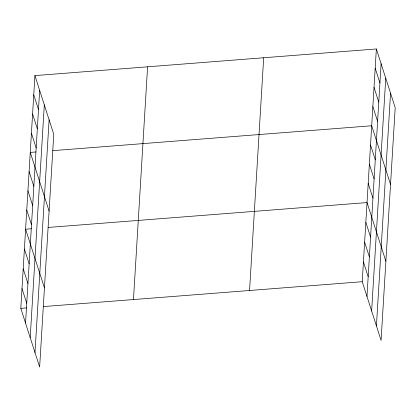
<?xml version="1.0" encoding="UTF-8"?>
<svg xmlns="http://www.w3.org/2000/svg" width="416" height="416" viewBox="0 0 416 416"><rect width="100%" height="100%" fill="white"/><g stroke="black" fill="none" stroke-linecap="round" stroke-linejoin="round"><path stroke-width="0.62" d="M34.918 75.603L53.763 134.295L39.645 367.037L20.8 308.339L34.918 75.603L376.355 48.963L395.2 107.661L381.082 340.397L362.237 281.705L376.355 48.963M25.542 323.107L39.66 90.371M30.196 337.605L44.314 104.863M34.991 352.539L49.109 119.798M133.474 299.551L147.592 66.815M249.564 290.493L263.682 57.756M366.98 296.473L381.098 63.731M371.634 310.965L385.752 78.229M376.428 325.9L390.546 93.163M36.052 151.954L30.259 152.407L49.104 211.099M52.796 150.649L371.696 125.767L390.541 184.465M31.392 228.758L25.6 229.211L44.444 287.903M48.136 227.453L367.037 202.571L385.882 261.269M20.8 308.339L26.593 307.892M43.337 306.582L362.237 281.705M375.19 68.167L379.933 82.935M374.026 87.365L378.768 102.133M372.861 106.569L377.603 121.337M370.531 144.971L375.274 159.739M369.366 164.169L374.109 178.937M368.202 183.373L372.944 198.141M365.841 222.357L370.578 237.125M364.64 242.138L369.382 256.906M363.438 261.924L368.181 276.687M33.753 94.801L38.496 109.569M32.588 114.005L37.331 128.773M31.424 133.203L36.166 147.971M29.094 171.605L33.836 186.373M27.929 190.809L32.672 205.577M26.764 210.007L31.507 224.775M24.398 248.992L29.141 263.76M23.202 268.778L27.94 283.54M22.001 288.558L26.738 303.326"/></g></svg>
